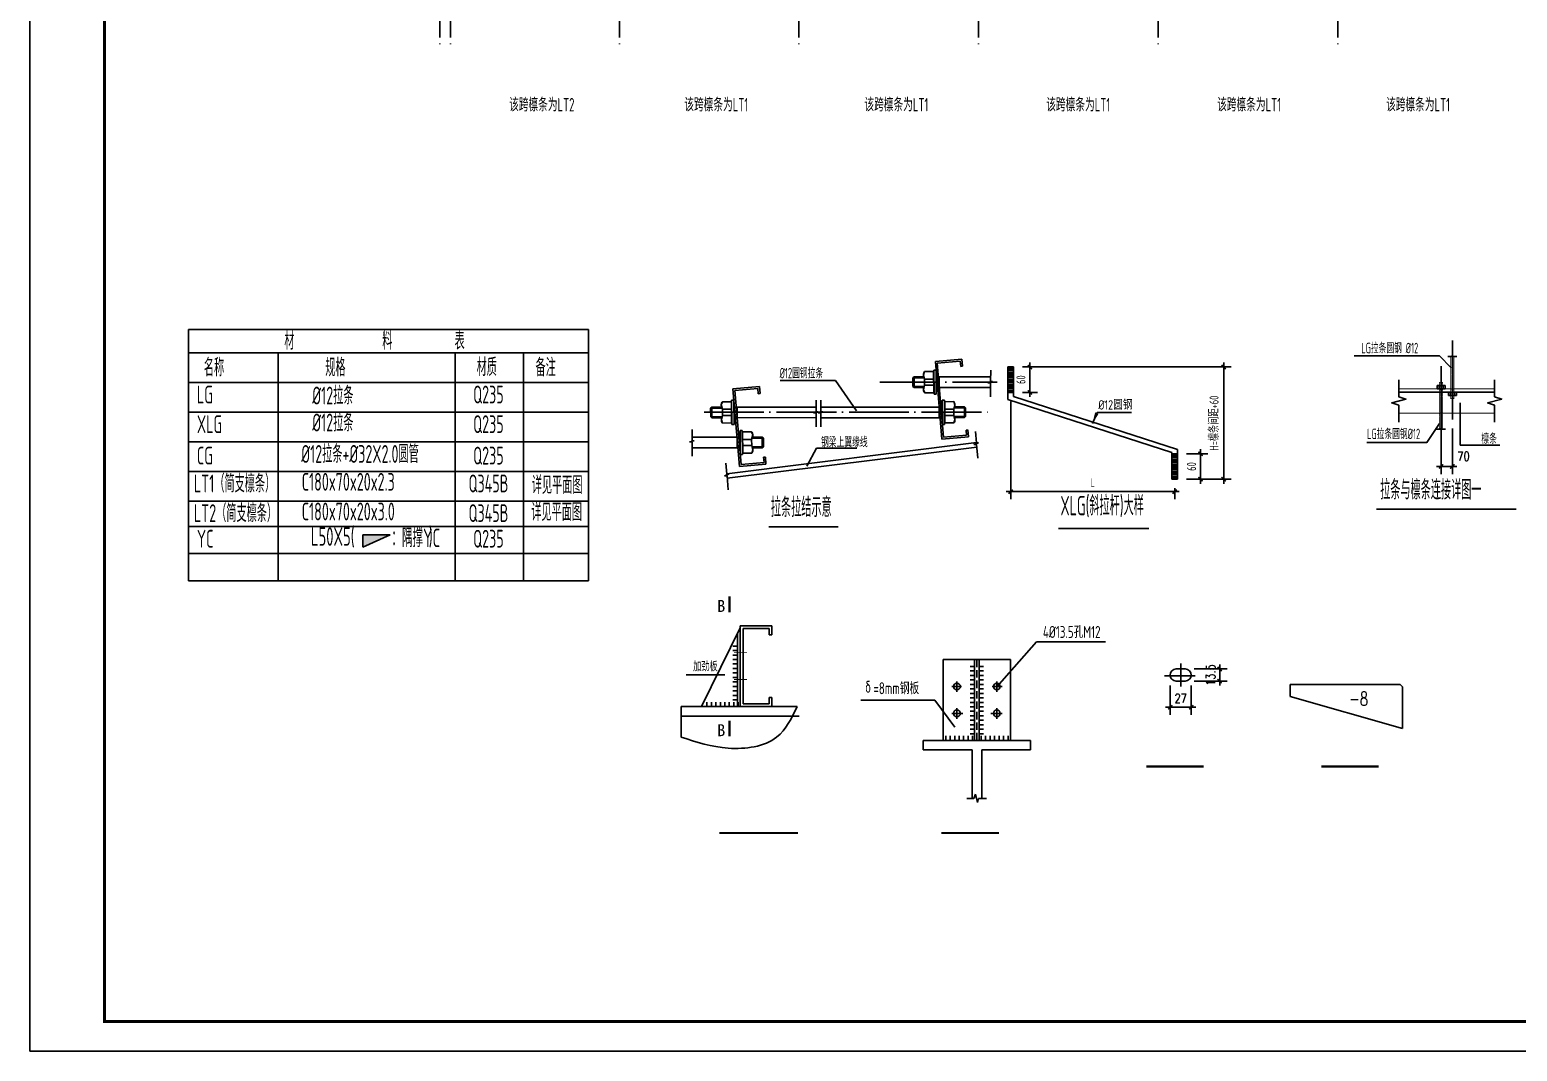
# Model space of a CAD drawing. Extents: x -138012 to 2129925, y -311560 to 0.
# Drawn here: x 1405838 to 1455526, y -218761 to -184617 of the extents above; entities that cross this region are included whole.
import ezdxf
from ezdxf.enums import TextEntityAlignment as Align

# ---------------------------------------------------------------- set-up
doc = ezdxf.new("R2010")
doc.units = 0
doc.header["$LTSCALE"] = 1000
doc.header["$MEASUREMENT"] = 0
doc.linetypes.add('DASH', pattern=[0.35, 0.25, -0.1])
doc.linetypes.add('DOTE', pattern=[2.42, 2, -0.2, 0.02, -0.2])
doc.layers.get('0').update_dxf_attribs({"linetype": 'CONTINUOUS'})
doc.layers.get('Defpoints').update_dxf_attribs({"linetype": 'CONTINUOUS'})
for name, color, linetype in [('10', 7, 'CONTINUOUS'), ('1000', 2, 'CONTINUOUS'), ('AXIS', 3, 'CONTINUOUS'), ('BOUT', 7, 'CONTINUOUS'), ('DIM_SYMB', 3, 'CONTINUOUS'), ('DOTE', 253, 'DOTE'), ('GJ', 4, 'CONTINUOUS'), ('PUB_DIM', 3, 'CONTINUOUS'), ('PUB_TEXT', 7, 'CONTINUOUS'), ('PUB_TITLE', 4, 'CONTINUOUS'), ('Q2', 4, 'CONTINUOUS'), ('REIN', 1, 'CONTINUOUS'), ('TEXT', 7, 'CONTINUOUS'), ('THICK', 6, 'CONTINUOUS'), ('THIN', 7, 'CONTINUOUS'), ('WALL', 6, 'CONTINUOUS'), ('标注', 3, 'CONTINUOUS')]:
    doc.layers.add(name, color=color, linetype=linetype)
doc.styles.add('C', font='tssdeng.shx', dxfattribs={"width": 0.85, "bigfont": 'tssdchn.shx'})
doc.styles.add('DIM_FONT', font='SIMPLEX.shx', dxfattribs={"width": 0.8})
doc.styles.add('H1', font='')
doc.styles.add('TSSD-REIN', font='tssdeng.shx', dxfattribs={"width": 0.7, "bigfont": 'tssdchn.shx'})
doc.styles.add('TSSD_REIN', font='tssdeng.shx', dxfattribs={"width": 0.7, "bigfont": 'tssdchn.shx'})
doc.styles.add('正文', font='romans.shx', dxfattribs={"width": 0.71, "bigfont": 'hztxt.shx'})
doc.styles.add('细仿宋', font='simplex.shx', dxfattribs={"width": 0.7, "oblique": 8, "bigfont": 'hztxt.shx'})
doc.styles.get('H1').set_extended_font_data('SimSun')
doc.dimstyles.new('150', dxfattribs={"dimscale": 150, "dimtxt": 3, "dimasz": 1.4, "dimexe": 2, "dimexo": 2, "dimtad": 1, "dimdec": 0, "dimdsep": 46, "dimtxsty": '细仿宋', "dimsah": 1, "dimcen": 2.5, "dimclrd": 256, "dimclre": 256, "dimclrt": 256, "dimadec": 0, "dimazin": 0, "dimtfac": 1, "dimtdec": 4, "dimtmove": 2, "dimatfit": 3, "dimfxl": 0, "dimtolj": 1, "dimtzin": 0, "dimarcsym": 0})
doc.dimstyles.new('AXIS', dxfattribs={"dimtxt": 300, "dimasz": 1, "dimexe": 250, "dimexo": 300, "dimgap": 150, "dimtad": 1, "dimdec": 0, "dimlfac": 0.1, "dimzin": 0, "dimdsep": 46, "dimtxsty": 'TSSD-REIN', "dimblk": '_DIMX', "dimcen": 0.09, "dimse1": 1, "dimse2": 1, "dimclrt": 7, "dimadec": 0, "dimazin": 0, "dimtfac": 1, "dimtdec": 0, "dimtix": 1, "dimtmove": 2, "dimatfit": 3, "dimldrblk": '_DIMX', "dimfxl": 0, "dimtolj": 1, "dimtzin": 0, "dimarcsym": 0})
doc.dimstyles.new('DIMN', dxfattribs={"dimtxt": 300, "dimasz": 1, "dimexe": 250, "dimexo": 300, "dimgap": 150, "dimtad": 1, "dimdec": 0, "dimzin": 0, "dimdsep": 46, "dimtxsty": 'DIM_FONT', "dimblk": '_DIMX', "dimcen": 0.09, "dimclrt": 7, "dimadec": 0, "dimazin": 0, "dimtfac": 1, "dimtdec": 0, "dimtix": 1, "dimtmove": 2, "dimatfit": 3, "dimldrblk": '_DIMX', "dimfxl": 0, "dimtolj": 1, "dimtzin": 0, "dimarcsym": 0})
pattern_1 = [(0, (1178372.599, 61859.358), (8.5725, 17.145), [0, -17.145])]
pattern_2 = [(0, (1178750.599, 63263.358), (8.5725, 17.145), [0, -17.145])]

# ---------------------------------------------------------------- blocks, each defined once
blk = doc.blocks.new('yc1')
blk.add_hatch(color=256).paths.add_polyline_path([(37532, -426197), (37811, -426197), (37811, -426323)])
at = {"ltscale": 0.05}
for p, q in [((37811, -426323), (37532, -426197)), ((37532, -426197), (37811, -426197)), ((37811, -426197), (37811, -426323))]:
    blk.add_line(p, q, dxfattribs=at)
blk = doc.blocks.new('_DIMX')
blk.add_line((-150, 0), (150, 0))
at = {"const_width": 50}
blk.add_lwpolyline([(-70, -70), (70, 70)], dxfattribs=at)
blk = doc.blocks.new('*D67')
at = {"layer": 'AXIS', "color": 0, "lineweight": -2}
for p, q in [((1796562, -494183), (1797282, -494183)), ((1797032, -495031), (1797032, -494184)), ((1796562, -495032), (1797282, -495032))]:
    blk.add_line(p, q, dxfattribs=at)
at = {"layer": 'Defpoints', "color": 0}
for p in [(1796262, -494183), (1797032, -494183), (1796262, -495032)]:
    blk.add_point(p, dxfattribs=at)
at = {"layer": 'AXIS', "color": 0, "lineweight": -2}
for p, rotation in [((1797032, -494183), 90), ((1797032, -495032), 270)]:
    blk.add_blockref('_DIMX', p, dxfattribs=dict(at, rotation=rotation))
at = {"layer": 'AXIS', "color": 7, "insert": (1796732, -494608), "char_height": 300, "attachment_point": 5, "rotation": 90, "style": 'TSSD-REIN'}
blk.add_mtext('\\A1;60', dxfattribs=at)
blk = doc.blocks.new('*D69')
at = {"layer": 'AXIS', "color": 0, "lineweight": -2}
for p, q in [((1791086, -491282), (1798056, -491282)), ((1797806, -491283), (1797806, -495031)), ((1796562, -495032), (1798056, -495032))]:
    blk.add_line(p, q, dxfattribs=at)
at = {"layer": 'Defpoints', "color": 0}
for p in [(1790786, -491282), (1796262, -495032), (1797806, -495032)]:
    blk.add_point(p, dxfattribs=at)
at = {"layer": 'AXIS', "color": 0, "lineweight": -2}
for p, rotation in [((1797806, -491282), 90), ((1797806, -495032), 270)]:
    blk.add_blockref('_DIMX', p, dxfattribs=dict(at, rotation=rotation))
at = {"layer": 'AXIS', "color": 7, "insert": (1797487, -493157), "char_height": 300, "attachment_point": 5, "rotation": 90, "style": 'TSSD-REIN'}
blk.add_mtext('\\A1;H=檩条间距+60', dxfattribs=at)
blk = doc.blocks.new('*D70')
at = {"layer": 'AXIS', "color": 0, "lineweight": -2}
for p, q in [((1791275, -491282), (1791584, -491282)), ((1791334, -491283), (1791334, -492130)), ((1791086, -492131), (1791584, -492131))]:
    blk.add_line(p, q, dxfattribs=at)
at = {"layer": 'Defpoints', "color": 0}
for p in [(1790975, -491282), (1790786, -492131), (1791334, -492131)]:
    blk.add_point(p, dxfattribs=at)
at = {"layer": 'AXIS', "color": 0, "lineweight": -2}
for p, rotation in [((1791334, -491282), 90), ((1791334, -492131), 270)]:
    blk.add_blockref('_DIMX', p, dxfattribs=dict(at, rotation=rotation))
at = {"layer": 'AXIS', "color": 7, "insert": (1791034, -491706), "char_height": 300, "attachment_point": 5, "rotation": 90, "style": 'TSSD-REIN'}
blk.add_mtext('\\A1;60', dxfattribs=at)
blk = doc.blocks.new('*D201')
at = {"layer": 'Defpoints', "color": 0}
for p in [(1452981, -197647), (1453359, -197647), (1453359, -199217)]:
    blk.add_point(p, dxfattribs=at)
at = {"layer": 'PUB_DIM', "color": 0, "lineweight": -2}
for p, q in [((1452981, -197947), (1452981, -199467)), ((1453359, -197947), (1453359, -199467)), ((1452982, -199217), (1453358, -199217))]:
    blk.add_line(p, q, dxfattribs=at)
at = {"layer": 'PUB_DIM', "color": 0, "lineweight": -2, "rotation": 180}
blk.add_blockref('_DIMX', (1452981, -199217), dxfattribs=at)
at = {"layer": 'PUB_DIM', "color": 0, "lineweight": -2}
blk.add_blockref('_DIMX', (1453359, -199217), dxfattribs=at)
at = {"layer": 'PUB_DIM', "color": 7, "insert": (1453729, -198872), "char_height": 300, "attachment_point": 5, "style": 'DIM_FONT'}
blk.add_mtext('\\A1;70', dxfattribs=at)
blk = doc.blocks.new('*D195')
at = {"layer": 'Defpoints', "color": 0}
for p in [(1452981, -197647), (1453359, -197647), (1453359, -199217)]:
    blk.add_point(p, dxfattribs=at)
at = {"layer": 'PUB_DIM', "color": 0, "lineweight": -2}
for p, q in [((1452981, -197947), (1452981, -199467)), ((1453359, -197947), (1453359, -199467)), ((1452982, -199217), (1453358, -199217))]:
    blk.add_line(p, q, dxfattribs=at)
at = {"layer": 'PUB_DIM', "color": 0, "lineweight": -2, "rotation": 180}
blk.add_blockref('_DIMX', (1452981, -199217), dxfattribs=at)
at = {"layer": 'PUB_DIM', "color": 0, "lineweight": -2}
blk.add_blockref('_DIMX', (1453359, -199217), dxfattribs=at)
at = {"layer": 'PUB_DIM', "color": 7, "insert": (1453729, -198872), "char_height": 300, "attachment_point": 5, "style": 'DIM_FONT'}
blk.add_mtext('\\A1;70', dxfattribs=at)
blk = doc.blocks.new('*D210')
at = {"layer": 'Defpoints', "color": 0}
for p in [(1443931, -206238), (1444636, -206238), (1444636, -207263)]:
    blk.add_point(p, dxfattribs=at)
at = {"layer": 'WALL', "color": 0, "lineweight": -2}
for p, q in [((1443931, -206538), (1443931, -207513)), ((1444636, -206538), (1444636, -207513)), ((1443932, -207263), (1444635, -207263))]:
    blk.add_line(p, q, dxfattribs=at)
at = {"layer": 'WALL', "color": 0, "lineweight": -2, "rotation": 180}
blk.add_blockref('_DIMX', (1443931, -207263), dxfattribs=at)
at = {"layer": 'WALL', "color": 0, "lineweight": -2}
blk.add_blockref('_DIMX', (1444636, -207263), dxfattribs=at)
at = {"layer": 'WALL', "color": 7, "insert": (1444283, -206963), "char_height": 300, "attachment_point": 5, "style": 'DIM_FONT'}
blk.add_mtext('\\A1;27', dxfattribs=at)
blk = doc.blocks.new('*D211')
at = {"layer": 'Defpoints', "color": 0}
for p in [(1444433, -205983), (1445586, -205983), (1444433, -206388)]:
    blk.add_point(p, dxfattribs=at)
at = {"layer": 'WALL', "color": 0, "lineweight": -2}
for p, q in [((1444733, -205983), (1445836, -205983)), ((1445586, -205982), (1445586, -205981)), ((1445586, -206388), (1445586, -205983)), ((1444733, -206388), (1445836, -206388)), ((1445586, -206389), (1445586, -206390))]:
    blk.add_line(p, q, dxfattribs=at)
for p, rotation in [((1445586, -205983), 270), ((1445586, -206388), 90)]:
    blk.add_blockref('_DIMX', p, dxfattribs=dict(at, rotation=rotation))
at = {"layer": 'WALL', "color": 7, "insert": (1445286, -206186), "char_height": 300, "attachment_point": 5, "rotation": 90, "style": 'DIM_FONT'}
blk.add_mtext('\\A1;13.5', dxfattribs=at)
blk = doc.blocks.new('6456456456')
for p, q in [((1788200.2, -491385.4), (1788125.1, -491385.9)), ((1788125.1, -491385.9), (1788130.4, -492191.4)), ((1788205.4, -492190.9), (1788200.2, -491385.4)), ((1787463.5, -491615.4), (1787423.7, -491647.8)), ((1787423.7, -491647.8), (1787425.6, -491938.8)), ((1787798.2, -491613.2), (1787463.5, -491615.4)), ((1787463.5, -491615.4), (1787465.8, -491970.6)), ((1787463.7, -491647.5), (1787806, -491645.3)), ((1787780.3, -491539.3), (1787814.5, -491435.4)), ((1787780.3, -491539.3), (1787816.1, -491687.1)), ((1787780.3, -491539.3), (1787780.8, -491613.3)), ((1787783.6, -492042.6), (1787817.5, -491894.3)), ((1788112.8, -491433.5), (1787814.5, -491435.4)), ((1788118.2, -491685.1), (1787816.1, -491687.1)), ((1787816.1, -491687.1), (1787817.5, -491894.3)), ((1788119.5, -491892.3), (1787817.5, -491894.3)), ((1788112.8, -491433.5), (1788116.5, -491437.1)), ((1788116.5, -491437.1), (1788121.1, -492140.3)), ((1788126.6, -491611), (1788117.7, -491611.1)), ((1788117.9, -491643.2), (1788126.8, -491643.2)), ((1788201.7, -491610.5), (1788305, -491609.9)), ((1788201.9, -491642.7), (1788305.2, -491642)), ((1788219.5, -491609.8), (1790022.9, -491610.8)), ((1788307.3, -491965.1), (1788305, -491609.9)), ((1781445.9, -492395.5), (1781370.8, -492396)), ((1781370.8, -492396), (1781376.1, -493201.4)), ((1781451.1, -493200.9), (1781445.9, -492395.5)), ((1787465.8, -491970.6), (1787425.6, -491938.8)), ((1787465.6, -491938.5), (1787807.9, -491936.3)), ((1787800.6, -491968.4), (1787465.8, -491970.6)), ((1787783.1, -491968.6), (1787783.6, -492042.6)), ((1787783.6, -492042.6), (1787819.1, -492146)), ((1788117.5, -492144), (1787819.1, -492146)), ((1788117.5, -492144), (1788121.1, -492140.3)), ((1788119.8, -491934.2), (1788128.7, -491934.2)), ((1788128.9, -491966.3), (1788120, -491966.4)), ((1788205.4, -492190.9), (1788130.4, -492191.4)), ((1788203.8, -491933.7), (1788307.1, -491933)), ((1788204, -491965.1), (1790022.5, -491966.1)), ((1788405.8, -492396.3), (1788480.8, -492395.8)), ((1788411, -493201.7), (1788405.8, -492396.3)), ((1788480.8, -492395.8), (1788486, -493201.2)), ((1780709.2, -492625.4), (1780669.4, -492657.8)), ((1780669.4, -492657.8), (1780671.3, -492948.8)), ((1781043.9, -492623.2), (1780709.2, -492625.4)), ((1780709.2, -492625.4), (1780711.5, -492980.7)), ((1780709.4, -492657.5), (1781051.7, -492655.3)), ((1781026, -492549.3), (1781060.2, -492445.4)), ((1781026, -492549.3), (1781061.8, -492697.1)), ((1781026, -492549.3), (1781026.5, -492623.3)), ((1781358.5, -492443.5), (1781060.2, -492445.4)), ((1781363.9, -492695.1), (1781061.8, -492697.1)), ((1781061.8, -492697.1), (1781063.2, -492904.3)), ((1781358.5, -492443.5), (1781362.2, -492447.1)), ((1781362.2, -492447.1), (1781366.8, -493150.3)), ((1781372.3, -492621), (1781363.4, -492621.1)), ((1781363.6, -492653.2), (1781372.5, -492653.2)), ((1781447.4, -492620.5), (1781550.7, -492619.9)), ((1781447.6, -492652.7), (1781550.9, -492652)), ((1781465.2, -492619.8), (1784189.2, -492620.7)), ((1781553, -492975.1), (1781550.7, -492619.9)), ((1784347.6, -492620.8), (1788407.2, -492622.1)), ((1788306.2, -492977.3), (1788303.9, -492622)), ((1788407.4, -492653.5), (1788304.1, -492654.2)), ((1788482.3, -492620.9), (1788491.2, -492620.8)), ((1788491.4, -492653), (1788482.5, -492653)), ((1788493.8, -492443.2), (1788490.1, -492446.9)), ((1788490.1, -492446.9), (1788494.6, -493150)), ((1788491.7, -492694.8), (1788793.7, -492692.9)), ((1788493, -492902.1), (1788795, -492900.1)), ((1788493.8, -492443.2), (1788792.1, -492441.2)), ((1788827.6, -492544.6), (1788792.1, -492441.2)), ((1788827.6, -492544.6), (1788793.7, -492692.9)), ((1788793.7, -492692.9), (1788795, -492900.1)), ((1788830.8, -493048), (1788795, -492900.1)), ((1789145.6, -492648.7), (1788803.3, -492651)), ((1788810.6, -492618.8), (1789145.4, -492616.6)), ((1788827.6, -492544.6), (1788828.1, -492618.7)), ((1789145.4, -492616.6), (1789147.7, -492971.9)), ((1789145.4, -492616.6), (1789185.6, -492648.5)), ((1789185.6, -492648.5), (1789187.5, -492939.5)), ((1780711.5, -492980.7), (1780671.3, -492948.8)), ((1780711.3, -492948.5), (1781053.6, -492946.3)), ((1781046.3, -492978.5), (1780711.5, -492980.7)), ((1781028.8, -492978.6), (1781029.3, -493052.6)), ((1781029.3, -493052.6), (1781063.2, -492904.3)), ((1781029.3, -493052.6), (1781064.8, -493156)), ((1781365.2, -492902.4), (1781063.2, -492904.3)), ((1781363.2, -493154), (1781064.8, -493156)), ((1781363.2, -493154), (1781366.8, -493150.3)), ((1781365.5, -492944.2), (1781374.4, -492944.2)), ((1781374.6, -492976.3), (1781365.7, -492976.4)), ((1781451.1, -493200.9), (1781376.1, -493201.4)), ((1781449.5, -492943.7), (1781552.8, -492943)), ((1781449.7, -492975.1), (1784188.8, -492976)), ((1784347.2, -492976), (1788409.5, -492977.3)), ((1788409.3, -492944.5), (1788306, -492945.2)), ((1788411, -493201.7), (1788486, -493201.2)), ((1788493.3, -492944), (1788484.4, -492944)), ((1788484.6, -492976.2), (1788493.5, -492976.1)), ((1788498.3, -493153.7), (1788494.6, -493150)), ((1788498.3, -493153.7), (1788796.7, -493151.8)), ((1788830.8, -493048), (1788796.7, -493151.8)), ((1789147.5, -492939.7), (1788805.2, -492942)), ((1788812.9, -492974), (1789147.7, -492971.9)), ((1788830.4, -492973.9), (1788830.8, -493048)), ((1789147.7, -492971.9), (1789187.5, -492939.5)), ((1780053.6, -493630), (1781652.9, -493631.1)), ((1781551.8, -493986.4), (1781549.5, -493631.1)), ((1781653.1, -493662.6), (1781549.7, -493663.2)), ((1781651.4, -493405.3), (1781726.5, -493404.9)), ((1781656.6, -494210.8), (1781651.4, -493405.3)), ((1781726.5, -493404.9), (1781731.7, -494210.3)), ((1781727.9, -493629.9), (1781736.8, -493629.9)), ((1781737, -493662), (1781728.1, -493662.1)), ((1781739.4, -493452.2), (1781735.7, -493455.9)), ((1781735.7, -493455.9), (1781740.2, -494159.1)), ((1781737.3, -493703.9), (1782039.3, -493702)), ((1781739.4, -493452.2), (1782037.7, -493450.3)), ((1782073.2, -493553.7), (1782037.7, -493450.3)), ((1782073.2, -493553.7), (1782039.3, -493702)), ((1782039.3, -493702), (1782040.7, -493909.2)), ((1782391.3, -493657.8), (1782048.9, -493660)), ((1782056.3, -493627.8), (1782391, -493625.7)), ((1782073.2, -493553.7), (1782073.7, -493627.7)), ((1782391, -493625.7), (1782393.3, -493980.9)), ((1782391, -493625.7), (1782431.2, -493657.5)), ((1782431.2, -493657.5), (1782433.1, -493948.5)), ((1780053.2, -493985.3), (1781655.1, -493986.4)), ((1781654.9, -493953.6), (1781551.6, -493954.2)), ((1781656.6, -494210.8), (1781731.7, -494210.3)), ((1781738.9, -493953), (1781730, -493953.1)), ((1781730.2, -493985.2), (1781739.1, -493985.2)), ((1781738.6, -493911.1), (1782040.7, -493909.2)), ((1781744, -494162.8), (1781740.2, -494159.1)), ((1781744, -494162.8), (1782042.3, -494160.9)), ((1782076.5, -494057), (1782040.7, -493909.2)), ((1782076.5, -494057), (1782042.3, -494160.9)), ((1782393.1, -493948.8), (1782050.8, -493951)), ((1782058.6, -493983.1), (1782393.3, -493980.9)), ((1782076, -493983), (1782076.5, -494057)), ((1782393.3, -493980.9), (1782433.1, -493948.5)), ((1782496.2, -494295.9), (1782437.2, -494300.8))]:
    blk.add_line(p, q)
at = {"color": 2}
for p, q in [((1789062, -491024), (1788176.9, -491097.8)), ((1788176.9, -491097.8), (1788393.2, -493694.3)), ((1789007.9, -491087.9), (1788240.8, -491151.9)), ((1788240.8, -491151.9), (1788447.3, -493630.3)), ((1789007.9, -491087.9), (1789022.7, -491265)), ((1789081.7, -491260.1), (1789022.7, -491265)), ((1789062, -491024), (1789081.7, -491260.1)), ((1782299.5, -491935.4), (1781414.3, -492009.2)), ((1781414.3, -492009.2), (1781630.7, -494605.7)), ((1782245.4, -491999.4), (1781478.3, -492063.3)), ((1781478.3, -492063.3), (1781684.8, -494541.7)), ((1782245.4, -491999.4), (1782260.2, -492176.4)), ((1782319.2, -492171.5), (1782260.2, -492176.4)), ((1782299.5, -491935.4), (1782319.2, -492171.5)), ((1789258.9, -493389), (1789199.7, -493389.4)), ((1789199.7, -493389.4), (1789214.5, -493566.4)), ((1789258.7, -493384.4), (1789278.4, -493620.5)), ((1789547, -493811.2), (1781211.3, -494853.7)), ((1789278.4, -493620.5), (1788393.2, -493694.3)), ((1789214.5, -493566.4), (1788447.3, -493630.3)), ((1789559.2, -493957.7), (1781223.5, -495000.2)), ((1782437.2, -494300.8), (1782451.9, -494477.8)), ((1782496.2, -494295.9), (1782515.9, -494531.9)), ((1782515.9, -494531.9), (1781630.7, -494605.7)), ((1782451.9, -494477.8), (1781684.8, -494541.7))]:
    blk.add_line(p, q, dxfattribs=at)
for centre, start, end in [((1787918.2, -491527.8), 138.11411, 184.75086), ((1787921.7, -492052.2), 175.99824, 222.63499), ((1781163.9, -492537.8), 138.11411, 184.75086), ((1788689.5, -492535), 355.99302, 42.62978), ((1781167.4, -493062.3), 175.99824, 222.63499), ((1788692.9, -493059.4), 318.10889, 4.74565), ((1781935.2, -493544), 355.99302, 42.62978), ((1781938.5, -494068.5), 318.10889, 4.74565)]:
    blk.add_arc(centre, 138.4, start, end)
at = {"layer": 'AXIS'}
for p, q in [((1790023.1, -491384), (1790022.7, -491756.2)), ((1784844.5, -491728.4), (1782991.9, -491728.4)), ((1784844.5, -491728.4), (1785541.9, -492752.5)), ((1790088.5, -491765.6), (1789933.3, -491806.2)), ((1789933.3, -491806.2), (1790022.6, -491817.2)), ((1790022.6, -491817.2), (1790022.1, -492277)), ((1790022.7, -491756.2), (1790088.5, -491765.6)), ((1784189.4, -492394.5), (1784189, -492766.7)), ((1784347.9, -492394.5), (1784347.5, -492766.7)), ((1784254.8, -492776.1), (1784099.6, -492816.7)), ((1784099.6, -492816.7), (1784189, -492827.7)), ((1784189, -492827.7), (1784188.5, -493287.5)), ((1784189, -492766.7), (1784254.8, -492776.1)), ((1784413.3, -492776.1), (1784258, -492816.7)), ((1784258, -492816.7), (1784347.4, -492827.7)), ((1784347.4, -492827.7), (1784346.9, -493287.5)), ((1784347.5, -492766.7), (1784413.3, -492776.1)), ((1780053.8, -493366), (1780053.4, -493738.2)), ((1780119.3, -493747.6), (1779964, -493788.2)), ((1779964, -493788.2), (1780053.4, -493799.2)), ((1780053.4, -493799.2), (1780052.9, -494259)), ((1780053.4, -493738.2), (1780119.3, -493747.6)), ((1789613.4, -493815.7), (1789462.1, -493869.3)), ((1789462.1, -493869.3), (1789552.1, -493872.7)), ((1789516.1, -493441), (1789547, -493811.9)), ((1789547, -493811.9), (1789613.4, -493815.7)), ((1789552.1, -493872.7), (1789590.3, -494330.9)), ((1783878.9, -494600.9), (1784204.3, -494000.7)), ((1785548, -494000.7), (1784204.3, -494000.7)), ((1781278.6, -494868.5), (1781127.3, -494922)), ((1781181.3, -494493.7), (1781212.2, -494864.7)), ((1781212.2, -494864.7), (1781278.6, -494868.5)), ((1781127.3, -494922), (1781217.3, -494925.4)), ((1781217.3, -494925.4), (1781255.5, -495383.7))]:
    blk.add_line(p, q, dxfattribs=at)
at = {"layer": 'DOTE', "color": 8}
for p, q in [((1786324.3, -491793.3), (1790244.8, -491793.3)), ((1780451.1, -492797.5), (1789918.4, -492797.5))]:
    blk.add_line(p, q, dxfattribs=at)
at = {"layer": 'TEXT', "color": 2}
for p, q in [((1790601, -491281.9), (1790785.9, -491281.9)), ((1790601, -492363.5), (1790601, -491281.9)), ((1790785.9, -492264.8), (1790785.9, -491281.9)), ((1790601, -492363.5), (1796077.4, -494143.9)), ((1790785.9, -492264.8), (1796262.4, -494045.2)), ((1796077.4, -495032.2), (1796077.4, -494143.9)), ((1796262.4, -495032.2), (1796262.4, -494045.2)), ((1796077.4, -495032.2), (1796262.4, -495032.2))]:
    blk.add_line(p, q, dxfattribs=at)
at = {"layer": 'THICK', "color": 7, "const_width": 54, "elevation": 65}
blk.add_lwpolyline([(1782607.2, -496624.7), (1784929.2, -496624.7)], dxfattribs=at)
at = {"layer": 'THICK', "color": 7, "const_width": 54}
blk.add_lwpolyline([(1792280, -496685.1), (1795314.5, -496685.1)], dxfattribs=at)
at = {"layer": 'WALL'}
blk.add_line((1790785.9, -491284.8), (1790601, -491284.8), dxfattribs=at)
at = {"layer": 'WALL', "color": 9}
for p, q in [((1790785.9, -491343.8), (1790601, -491343.8)), ((1790785.9, -491402.8), (1790601, -491402.8)), ((1790785.9, -491461.8), (1790601, -491461.8)), ((1790785.9, -491520.8), (1790601, -491520.8)), ((1790785.9, -491579.8), (1790601, -491579.8)), ((1790785.9, -491638.8), (1790601, -491638.8)), ((1790785.9, -491697.8), (1790601, -491697.8)), ((1790785.9, -491756.8), (1790601, -491756.8)), ((1790785.9, -491815.9), (1790601, -491815.9)), ((1790785.9, -491874.9), (1790601, -491874.9)), ((1790785.9, -491933.9), (1790601, -491933.9)), ((1790785.9, -491992.9), (1790601, -491992.9)), ((1790785.9, -492051.9), (1790601, -492051.9)), ((1790785.9, -492110.9), (1790601, -492110.9)), ((1790601, -492131), (1790785.9, -492131)), ((1796077.4, -494183.2), (1796262.4, -494183.2)), ((1796262.4, -494241.6), (1796077.4, -494241.6)), ((1796262.4, -494300.6), (1796077.4, -494300.6)), ((1796262.4, -494359.6), (1796077.4, -494359.6)), ((1796262.4, -494418.6), (1796077.4, -494418.6)), ((1796262.4, -494477.6), (1796077.4, -494477.6)), ((1796262.4, -494536.6), (1796077.4, -494536.6)), ((1796262.4, -494595.6), (1796077.4, -494595.6)), ((1796262.4, -494654.6), (1796077.4, -494654.6)), ((1796262.4, -494713.6), (1796077.4, -494713.6)), ((1796262.4, -494772.6), (1796077.4, -494772.6)), ((1796262.4, -494831.6), (1796077.4, -494831.6)), ((1796262.4, -494890.6), (1796077.4, -494890.6)), ((1796262.4, -494949.7), (1796077.4, -494949.7)), ((1796262.4, -495008.7), (1796077.4, -495008.7))]:
    blk.add_line(p, q, dxfattribs=at)
at = {"layer": 'PUB_TEXT', "style": 'TSSD_REIN', "width": 0.57}
for s, p in [('%%c12圆钢拉条', (1782973.6, -491662.7)), ('钢梁上翼缘线', (1784357.2, -493967.1))]:
    blk.add_text(s, height=350, dxfattribs=at).set_placement(p)
at = {"layer": 'Q2', "style": 'C', "width": 0.8}
blk.add_text('%%C12圆钢', height=314.86, dxfattribs=at).set_placement((1793619.4, -492706.5))
at = {"layer": 'TEXT', "color": 7, "style": 'TSSD_REIN', "width": 0.55}
for s, p in [('拉条拉结示意', (1782680.1, -496491.8, 65)), ('XLG(斜拉杆)大样', (1792352.9, -496434.1))]:
    blk.add_text(s, height=648, dxfattribs=at).set_placement(p, align=Align.BOTTOM_LEFT)
at = {"layer": 'AXIS'}
for base, p1, p2, angle, text, picture, middle in [((1797805.6, -495032.2), (1790785.9, -491281.9), (1796262.4, -495032.2), 90, 'H=檩条间距+60', '*D69', (1797486.7, -493157.1)), ((1791333.7, -492131), (1790974.7, -491281.9), (1790785.9, -492131), 270, '60', '*D70', (1791033.7, -491706.4)), ((1797032.1, -494183.2), (1796262.4, -495032.2), (1796262.4, -494183.2), 270, '60', '*D67', (1796732.1, -494607.7))]:
    dim = blk.add_linear_dim(base=base, p1=p1, p2=p2, angle=angle, text=text, dimstyle='AXIS', override={"dimblk1": '_DIMX', "dimblk2": '_DIMX', "dimsah": 1, "dimse1": 0, "dimse2": 0}, dxfattribs=at)
    dim.commit()
    dim.dimension.update_dxf_attribs({"geometry": picture, "text_midpoint": middle})
blk.add_linear_dim(base=(1796169.9, -495448.7), p1=(1790693.4, -492131), p2=(1796169.9, -495032.2), text='L', dimstyle='AXIS', override={"dimblk1": '_DIMX', "dimblk2": '_DIMX', "dimsah": 1, "dimse1": 0, "dimse2": 0}, dxfattribs=at).render()
at = {"layer": '标注'}
blk.add_leader([(1793422.8, -493172), (1793579, -492801.8), (1794729.9, -492801.8)], dimstyle='150', override={"dimasz": 2.5}, dxfattribs=at)

msp = doc.modelspace()

# ---------------------------------------------------------------- hatches: boundary and pattern name
at = {"layer": 'REIN'}
h = msp.add_hatch(dxfattribs=at)
h.set_pattern_fill('DOTS', scale=10.8, style=0)
h.set_pattern_definition(pattern_2)
edge = h.paths.add_edge_path()
edge.add_line((1453413.039, -195541.183), (1453413.039, -196945.183))
edge.add_line((1453413.039, -196945.183), (1453305.039, -196945.183))
edge.add_line((1453305.039, -196945.183), (1453305.039, -195541.183))
h = msp.add_hatch(dxfattribs=at)
h.set_pattern_fill('DOTS', scale=10.8, style=0)
h.set_pattern_definition(pattern_2)
edge = h.paths.add_edge_path()
edge.add_line((1453413.039, -195541.183), (1453413.039, -196945.183))
edge.add_line((1453413.039, -196945.183), (1453305.039, -196945.183))
edge.add_line((1453305.039, -196945.183), (1453305.039, -195541.183))
h = msp.add_hatch(dxfattribs=at)
h.set_pattern_fill('DOTS', scale=10.8, style=0)
h.set_pattern_definition(pattern_1)
edge = h.paths.add_edge_path()
edge.add_line((1452927.039, -197971.183), (1452927.039, -196405.183))
edge.add_line((1452927.039, -196405.183), (1453035.039, -196405.183))
edge.add_line((1453035.039, -196405.183), (1453035.039, -197971.183))
h = msp.add_hatch(dxfattribs=at)
h.set_pattern_fill('DOTS', scale=10.8, style=0)
h.set_pattern_definition(pattern_1)
edge = h.paths.add_edge_path()
edge.add_line((1452927.039, -197971.183), (1452927.039, -196405.183))
edge.add_line((1452927.039, -196405.183), (1453035.039, -196405.183))
edge.add_line((1453035.039, -196405.183), (1453035.039, -197971.183))

# ---------------------------------------------------------------- linework, layer by layer
for p, q in [((1411141.779, -194632.305), (1424500.253, -194632.305)), ((1411141.779, -194632.305), (1411141.779, -203032.551)), ((1424500.253, -194632.305), (1424500.253, -203032.551)), ((1411141.779, -195417.591), (1424500.253, -195417.591)), ((1414141.229, -195417.591), (1414141.229, -203032.551)), ((1420045.179, -195417.591), (1420045.179, -203032.551)), ((1422334.999, -195417.591), (1422334.999, -203032.551)), ((1411141.779, -196408.513), (1424500.253, -196408.513)), ((1411141.779, -197399.435), (1424500.253, -197399.435)), ((1411141.779, -198390.357), (1424500.253, -198390.357)), ((1411141.779, -199381.278), (1424500.253, -199381.278)), ((1411141.779, -200372.2), (1424500.253, -200372.2)), ((1411141.779, -201221.115), (1424500.253, -201221.115)), ((1411141.779, -202126.833), (1424500.253, -202126.833)), ((1411141.779, -203032.551), (1424500.253, -203032.551)), ((1436633.846, -206570.741, 300), (1436966.046, -206570.741, 300)), ((1436808.526, -206752.435, 300), (1436808.526, -206403.073, 300)), ((1438318.422, -206570.741, 300), (1437986.221, -206570.741, 300)), ((1438143.741, -206752.435, 300), (1438143.741, -206403.073, 300)), ((1451611.855, -206498.221, 300), (1447937.451, -206498.221, 300)), ((1447937.451, -206903.221, 300), (1447937.451, -206498.221, 300)), ((1451611.855, -206498.221, 300), (1451692.829, -206579.17, 300)), ((1451693.25, -207974.593, 300), (1451692.829, -206579.17, 300)), ((1447937.451, -206903.221, 300), (1451693.25, -207974.593, 300)), ((1436634.089, -207467.362, 300), (1437009.123, -207467.362, 300)), ((1436808.526, -207644.18, 300), (1436808.526, -207298.672, 300)), ((1438318.178, -207467.362, 300), (1437943.144, -207467.362, 300)), ((1438143.741, -207644.18, 300), (1438143.741, -207298.672, 300))]:
    msp.add_line(p, q)
for centre in [(1436808.526, -206570.741, 300), (1438143.741, -206570.741, 300), (1436808.526, -207467.362, 300), (1438143.741, -207467.362, 300)]:
    msp.add_circle(centre, 112.5)
at = {"layer": '10', "color": 7}
msp.add_line((1451568.939, -196729.183), (1454771.139, -196729.183), dxfattribs=at)
msp.add_line((1451568.939, -196729.183), (1454771.139, -196729.183), dxfattribs=at)
at = {"layer": '10', "color": 7, "const_width": 32.4}
for points in [[(1451568.939, -196621.183), (1454771.139, -196621.183)], [(1451568.939, -196621.183), (1454771.139, -196621.183)], [(1451568.939, -197431.183), (1454771.139, -197431.183)], [(1451568.939, -197431.183), (1454771.139, -197431.183)]]:
    msp.add_lwpolyline(points, dxfattribs=at)
at = {"layer": '1000', "color": 7}
for p, q in [((1452847.119, -196621.183), (1452847.119, -196511.023)), ((1452847.119, -196511.023), (1453114.959, -196511.023)), ((1453114.959, -196621.183), (1452847.119, -196621.183)), ((1452914.079, -196543.423), (1452914.079, -196588.783)), ((1452914.079, -196572.96), (1452914.079, -196572.96)), ((1453054.479, -196588.783), (1453054.479, -196543.423)), ((1453114.959, -196511.023), (1453114.959, -196621.183)), ((1453225.119, -196839.343), (1453225.119, -196729.183)), ((1453225.119, -196729.183), (1453492.959, -196729.183)), ((1453292.079, -196761.583), (1453292.079, -196806.943)), ((1453432.479, -196806.943), (1453432.479, -196761.583)), ((1453492.959, -196729.183), (1453492.959, -196839.343)), ((1453492.959, -196839.343), (1453225.119, -196839.343)), ((1453292.079, -196791.12), (1453292.079, -196791.12))]:
    msp.add_line(p, q, dxfattribs=at)
for centre, start, end in [((1452881.679, -196543.423), 0, 90), ((1452881.679, -196588.783), 270, 0), ((1452946.479, -196543.423), 90, 180), ((1452946.479, -196588.783), 180, 270), ((1453022.079, -196543.423), 0, 90), ((1453022.079, -196588.783), 270, 0), ((1453086.879, -196543.423), 90, 180), ((1453086.879, -196588.783), 180, 270), ((1453259.679, -196761.583), 0, 90), ((1453324.479, -196761.583), 90, 180), ((1453400.079, -196761.583), 0, 90), ((1453464.879, -196761.583), 90, 180), ((1453259.679, -196806.943), 270, 0), ((1453324.479, -196806.943), 180, 270), ((1453400.079, -196806.943), 270, 0), ((1453464.879, -196806.943), 180, 270)]:
    msp.add_arc(centre, 32.4, start, end, dxfattribs=at)
at = {"layer": 'AXIS', "color": 7}
for p, q in [((1453359.039, -197647.183), (1453359.039, -195001.183)), ((1453359.039, -197647.183), (1453359.039, -195001.183)), ((1452981.039, -195865.183), (1452981.039, -198511.183)), ((1452981.039, -195865.183), (1452981.039, -198511.183))]:
    msp.add_line(p, q, dxfattribs=at)
at = {"layer": 'BOUT'}
for p, q in [((1437378.074, -210312.203, 300), (1437429.327, -210170.887, 300)), ((1437429.327, -210170.887, 300), (1437492.987, -210441.451, 300)), ((1437144.67, -210312.203, 300), (1437378.074, -210312.203, 300)), ((1437492.987, -210441.451, 300), (1437533.653, -210312.203, 300)), ((1437533.653, -210312.203, 300), (1437795.112, -210312.203, 300))]:
    msp.add_line(p, q, dxfattribs=at)
at = {"layer": 'Defpoints', "color": 0, "linetype": 'ByBlock'}
msp.add_point((1440037.148, -205655.814, 600), dxfattribs=at)
at = {"layer": 'DIM_SYMB', "const_width": 70}
for points in [[(1443134.664, -209243.52), (1445055.196, -209243.52)], [(1448981.685, -209243.52), (1450902.217, -209243.52)], [(1428877.666, -211463.086), (1431503.507, -211463.086)], [(1436293.646, -211463.086), (1438214.178, -211463.086)]]:
    msp.add_lwpolyline(points, dxfattribs=at)
at = {"layer": 'DOTE', "color": 8, "linetype": 'DOTE'}
for p, q in [((1419533.079, -144154.625), (1419533.079, -185154.625)), ((1419893.079, -144154.625), (1419893.079, -185154.625)), ((1425533.079, -144154.625), (1425533.079, -185154.625)), ((1431533.079, -144154.625), (1431533.079, -185154.625)), ((1437533.079, -144154.625), (1437533.079, -185154.625)), ((1443533.079, -144154.625), (1443533.079, -185154.625)), ((1449533.079, -144154.625), (1449533.079, -185154.625))]:
    msp.add_line(p, q, dxfattribs=at)
at = {"layer": 'PUB_DIM', "const_width": 75, "elevation": 300}
for points in [[(1429216.231, -203555.215), (1429216.231, -204086.719)], [(1429216.231, -207708.215), (1429216.231, -208239.719)]]:
    msp.add_lwpolyline(points, dxfattribs=at)
at = {"layer": 'PUB_TEXT'}
for p, q in [((1444133.443, -205983.152, 600), (1444433.443, -205983.152, 600)), ((1444133.443, -206388.152, 600), (1444433.443, -206388.152, 600))]:
    msp.add_line(p, q, dxfattribs=at)
for centre, start, end in [((1444133.443, -206185.652, 600), 90, 270), ((1444433.443, -206185.652, 600), 270, 90)]:
    msp.add_arc(centre, 202.5, start, end, dxfattribs=at)
at = {"layer": 'PUB_TITLE'}
msp.add_lwpolyline([(1405838.21, -218761.008), (1554538.21, -218761.008), (1554538.21, -134661.008), (1405838.21, -134661.008)], close=True, dxfattribs=at)
at = {"layer": 'PUB_TITLE', "const_width": 100}
msp.add_lwpolyline([(1408338.21, -217761.008), (1553538.21, -217761.008), (1553538.21, -135661.008), (1408338.21, -135661.008)], close=True, dxfattribs=at)
at = {"layer": 'REIN', "color": 7, "const_width": 21.6}
for points in [[(1453413.039, -195541.183), (1453413.039, -196945.183), (1453305.039, -196945.183), (1453305.039, -195541.183)], [(1453413.039, -195541.183), (1453413.039, -196945.183), (1453305.039, -196945.183), (1453305.039, -195541.183)], [(1452927.039, -197971.183), (1452927.039, -196405.183), (1453035.039, -196405.183), (1453035.039, -197971.183)], [(1452927.039, -197971.183), (1452927.039, -196405.183), (1453035.039, -196405.183), (1453035.039, -197971.183)]]:
    msp.add_lwpolyline(points, dxfattribs=at)
at = {"layer": 'THICK', "color": 7, "const_width": 54}
msp.add_lwpolyline([(1450821.109, -200646.402), (1455491.64, -200646.402)], dxfattribs=at)
msp.add_lwpolyline([(1450821.109, -200646.402), (1455491.64, -200646.402)], dxfattribs=at)
at = {"layer": 'THIN', "color": 7}
for points in [[(1453319.201, -195917.607), (1452924.9, -195520.458), (1450080.266, -195520.458)], [(1453319.201, -195917.607), (1452924.9, -195520.458), (1450080.266, -195520.458)], [(1453206.489, -195541.183), (1453341.489, -195541.183), (1453350.939, -195511.483), (1453367.139, -195570.883), (1453376.589, -195541.183), (1453511.589, -195541.183)], [(1453206.489, -195541.183), (1453341.489, -195541.183), (1453350.939, -195511.483), (1453367.139, -195570.883), (1453376.589, -195541.183), (1453511.589, -195541.183)], [(1451568.939, -196318.783), (1451568.939, -196885.783), (1451806.539, -196961.383), (1451331.339, -197090.983), (1451568.939, -197166.583), (1451568.939, -197733.583)], [(1451568.939, -196318.783), (1451568.939, -196885.783), (1451806.539, -196961.383), (1451331.339, -197090.983), (1451568.939, -197166.583), (1451568.939, -197733.583)], [(1454771.139, -196318.783), (1454771.139, -196885.783), (1455008.739, -196961.383), (1454533.539, -197090.983), (1454771.139, -197166.583), (1454771.139, -197733.583)], [(1454771.139, -196318.783), (1454771.139, -196885.783), (1455008.739, -196961.383), (1454533.539, -197090.983), (1454771.139, -197166.583), (1454771.139, -197733.583)], [(1453621.464, -197086.961), (1453621.464, -198500.366), (1454938.572, -198500.366)], [(1453621.464, -197086.961), (1453621.464, -198500.366), (1454938.572, -198500.366)], [(1452932.629, -197775.072), (1452506.881, -198409.527), (1450502.359, -198409.527)], [(1452932.629, -197775.072), (1452506.881, -198409.527), (1450502.359, -198409.527)], [(1452828.489, -197971.183), (1452963.489, -197971.183), (1452972.939, -197941.483), (1452989.139, -198000.883), (1452998.589, -197971.183), (1453133.589, -197971.183)], [(1452828.489, -197971.183), (1452963.489, -197971.183), (1452972.939, -197941.483), (1452989.139, -198000.883), (1452998.589, -197971.183), (1453133.589, -197971.183)]]:
    msp.add_lwpolyline(points, dxfattribs=at)
at = {"layer": 'WALL'}
for p, q in [((1429574.013, -204607.422, 300), (1428274.975, -207238.755, 300)), ((1429574.013, -204607.422, 300), (1428274.975, -207238.755, 300)), ((1429574.013, -204538.755, 300), (1430624.013, -204538.755, 300)), ((1429574.013, -204538.755, 300), (1429574.013, -207238.755, 300)), ((1429664.013, -204628.755, 300), (1430534.013, -204628.755, 300)), ((1429664.013, -207148.755, 300), (1429664.013, -204628.755, 300)), ((1430534.013, -204628.755, 300), (1430534.013, -204838.755, 300)), ((1430624.013, -204538.755, 300), (1430624.013, -204838.755, 300)), ((1430624.013, -204538.755, 300), (1430624.013, -204838.755, 300)), ((1429475.163, -204807.653, 300), (1429475.163, -207238.755, 300)), ((1430624.013, -204838.755, 300), (1430534.013, -204838.755, 300)), ((1438143.741, -206577.754, 300), (1439468.36, -205072.377, 300)), ((1439468.36, -205072.377, 300), (1441773.574, -205072.377, 300)), ((1429475.163, -205216.8, 300), (1429325.163, -205216.8, 300)), ((1429475.163, -205366.8, 300), (1429325.163, -205366.8, 300)), ((1429475.163, -205516.8, 300), (1429325.163, -205516.8, 300)), ((1429475.163, -205666.8, 300), (1429325.163, -205666.8, 300)), ((1436351.134, -205670.741), (1438601.134, -205670.741)), ((1436351.134, -205670.741, 300), (1436351.134, -208370.741, 300)), ((1437401.134, -208370.741, 300), (1437401.134, -205670.741, 300)), ((1437551.134, -208370.741, 300), (1437551.134, -205670.741, 300)), ((1438601.134, -205670.741, 300), (1438601.134, -208370.741, 300)), ((1429060.132, -206179.857, 300), (1427763.366, -206179.857, 300)), ((1429060.132, -206179.857, 300), (1427763.366, -206179.857, 300)), ((1429475.163, -205816.8, 300), (1429325.163, -205816.8, 300)), ((1429475.163, -205966.8, 300), (1429325.163, -205966.8, 300)), ((1429475.163, -206116.8, 300), (1429325.163, -206116.8, 300)), ((1437401.134, -205898.785, 300), (1437251.134, -205898.785, 300)), ((1437401.134, -206048.785, 300), (1437251.134, -206048.785, 300)), ((1437401.134, -206198.785, 300), (1437251.134, -206198.785, 300)), ((1437551.134, -205898.785, 300), (1437701.134, -205898.785, 300)), ((1437551.134, -206048.785, 300), (1437701.134, -206048.785, 300)), ((1437551.134, -206198.785, 300), (1437701.134, -206198.785, 300)), ((1444283.443, -205799.147, 600), (1444283.443, -206572.157, 600)), ((1429475.163, -206266.8, 300), (1429325.163, -206266.8, 300)), ((1429475.163, -206416.8, 300), (1429325.163, -206416.8, 300)), ((1429475.163, -206566.8, 300), (1429325.163, -206566.8, 300)), ((1437401.134, -206348.785, 300), (1437251.134, -206348.785, 300)), ((1437401.134, -206498.785, 300), (1437251.134, -206498.785, 300)), ((1437401.134, -206648.785, 300), (1437251.134, -206648.785, 300)), ((1437551.134, -206348.785, 300), (1437701.134, -206348.785, 300)), ((1437551.134, -206498.785, 300), (1437701.134, -206498.785, 300)), ((1437551.134, -206648.785, 300), (1437701.134, -206648.785, 300)), ((1444763.283, -206211.697, 600), (1443747.555, -206211.697, 600)), ((1428456.579, -207238.755, 300), (1428456.579, -207088.755, 300)), ((1428456.579, -207238.755, 300), (1428456.579, -207088.755, 300)), ((1428606.579, -207238.755, 300), (1428606.579, -207088.755, 300)), ((1428606.579, -207238.755, 300), (1428606.579, -207088.755, 300)), ((1428756.579, -207238.755, 300), (1428756.579, -207088.755, 300)), ((1428756.579, -207238.755, 300), (1428756.579, -207088.755, 300)), ((1428906.579, -207238.755, 300), (1428906.579, -207088.755, 300)), ((1429056.579, -207238.755, 300), (1429056.579, -207088.755, 300)), ((1429206.579, -207238.755, 300), (1429206.579, -207088.755, 300)), ((1429475.163, -206716.8, 300), (1429325.163, -206716.8, 300)), ((1429475.163, -206866.8, 300), (1429325.163, -206866.8, 300)), ((1429475.163, -207016.8, 300), (1429325.163, -207016.8, 300)), ((1429356.579, -207238.755, 300), (1429356.579, -207088.755, 300)), ((1429506.579, -207238.755, 300), (1429506.579, -207088.755, 300)), ((1429664.013, -207148.755, 300), (1430534.013, -207148.755, 300)), ((1430534.013, -207148.755, 300), (1430534.013, -206938.755, 300)), ((1430534.013, -206938.755, 300), (1430624.013, -206938.755, 300)), ((1430624.013, -207238.755, 300), (1430624.013, -206938.755, 300)), ((1430624.013, -207238.755, 300), (1430624.013, -206938.755, 300)), ((1436072.744, -207029.404, 300), (1433598.718, -207029.404, 300)), ((1436734.915, -207933.296, 300), (1436072.744, -207029.404, 300)), ((1437401.134, -206798.785, 300), (1437251.134, -206798.785, 300)), ((1437401.134, -206948.785, 300), (1437251.134, -206948.785, 300)), ((1437401.134, -207098.785, 300), (1437251.134, -207098.785, 300)), ((1437551.134, -206798.785, 300), (1437701.134, -206798.785, 300)), ((1437551.134, -206948.785, 300), (1437701.134, -206948.785, 300)), ((1437551.134, -207098.785, 300), (1437701.134, -207098.785, 300)), ((1427595.745, -207238.755, 300), (1431470.68, -207238.755, 300)), ((1427595.745, -207238.755, 300), (1427595.745, -208261.878, 300)), ((1427595.745, -207238.755, 300), (1431470.68, -207238.755, 300)), ((1427595.745, -207238.755, 300), (1427595.745, -208261.878, 300)), ((1431535.861, -207557.135, 300), (1427595.745, -207557.135, 300)), ((1437401.134, -207248.785, 300), (1437251.134, -207248.785, 300)), ((1437401.134, -207398.785, 300), (1437251.134, -207398.785, 300)), ((1437401.134, -207548.785, 300), (1437251.134, -207548.785, 300)), ((1437551.134, -207248.785, 300), (1437701.134, -207248.785, 300)), ((1437551.134, -207398.785, 300), (1437701.134, -207398.785, 300)), ((1437551.134, -207548.785, 300), (1437701.134, -207548.785, 300)), ((1437401.134, -207698.785, 300), (1437251.134, -207698.785, 300)), ((1437401.134, -207848.785, 300), (1437251.134, -207848.785, 300)), ((1437401.134, -207998.785, 300), (1437251.134, -207998.785, 300)), ((1437401.134, -208148.785, 300), (1437251.134, -208148.785, 300)), ((1437551.134, -207698.785, 300), (1437701.134, -207698.785, 300)), ((1437551.134, -207848.785, 300), (1437701.134, -207848.785, 300)), ((1437551.134, -207998.785, 300), (1437701.134, -207998.785, 300)), ((1437551.134, -208148.785, 300), (1437701.134, -208148.785, 300)), ((1435681.028, -208370.741, 300), (1439271.239, -208370.741, 300)), ((1435681.028, -208370.741, 300), (1435681.028, -208689.121, 300)), ((1436433.699, -208370.741, 300), (1436433.699, -208220.741, 300)), ((1436583.699, -208370.741, 300), (1436583.699, -208220.741, 300)), ((1436733.699, -208370.741, 300), (1436733.699, -208220.741, 300)), ((1436883.699, -208370.741, 300), (1436883.699, -208220.741, 300)), ((1437033.699, -208370.741, 300), (1437033.699, -208220.741, 300)), ((1437183.699, -208370.741, 300), (1437183.699, -208220.741, 300)), ((1437333.699, -208370.741, 300), (1437333.699, -208220.741, 300)), ((1437618.568, -208370.741, 300), (1437618.568, -208220.741, 300)), ((1437768.568, -208370.741, 300), (1437768.568, -208220.741, 300)), ((1437918.568, -208370.741, 300), (1437918.568, -208220.741, 300)), ((1438068.568, -208370.741, 300), (1438068.568, -208220.741, 300)), ((1438218.568, -208370.741, 300), (1438218.568, -208220.741, 300)), ((1438368.568, -208370.741, 300), (1438368.568, -208220.741, 300)), ((1438518.568, -208370.741, 300), (1438518.568, -208220.741, 300)), ((1439271.239, -208370.741, 300), (1439271.239, -208689.121, 300)), ((1437315.101, -208689.121, 300), (1435681.028, -208689.121, 300)), ((1437315.101, -210312.203, 300), (1437315.101, -208689.121, 300)), ((1439271.239, -208689.121, 300), (1437637.166, -208689.121, 300)), ((1437637.166, -208689.121, 300), (1437637.166, -210312.203, 300))]:
    msp.add_line(p, q, dxfattribs=at)
at = {"layer": 'WALL', "linetype": 'DASH'}
msp.add_line((1437476.134, -208370.741, 300), (1437476.134, -205670.741, 300), dxfattribs=at)
at = {"layer": 'WALL', "const_width": 30, "elevation": 300}
for points in [[(1429360.264, -205438.755), (1429793.875, -205438.755)], [(1429357.598, -206335.376), (1429793.875, -206335.376)]]:
    msp.add_lwpolyline(points, dxfattribs=at)
at = {"layer": 'WALL', "end_tangent": (-0.810719012, 0.585435465)}
msp.add_spline([(1427595.745, -208261.878, 300), (1429172.864, -208629.492, 300), (1430787.598, -208261.878, 300), (1431470.68, -207238.755)], degree=3, dxfattribs=at)
msp.add_spline([(1427595.745, -208261.878, 300), (1429172.864, -208629.492, 300), (1430787.598, -208261.878, 300), (1431470.68, -207238.755)], degree=3, dxfattribs=at)

# ---------------------------------------------------------------- block references
at = {"layer": 'GJ', "xscale": -3.266774971387349, "yscale": 3.266774971314589, "zscale": 3.266774971200452}
msp.add_blockref('yc1', (1540487.726, 1190791.367, -677.622), dxfattribs=at)
at = {"layer": 'TEXT', "linetype": 'Continuous'}
msp.add_blockref('6456456456', (-352086.584, 295392.471), dxfattribs=at)

# ---------------------------------------------------------------- texts
at = {"color": 0, "style": '正文', "width": 0.71}
msp.add_text('-8', height=450, dxfattribs=at).set_placement((1449912.188, -207201.862, 300))
at = {"layer": 'PUB_TEXT', "style": 'TSSD_REIN', "width": 0.57}
for s, p in [('LG拉条圆钢 %%C12', (1451267.469, -195236.938)), ('LG拉条圆钢 %%C12', (1451267.469, -195236.938)), ('LG拉条圆钢%%C12', (1451397.29, -198106.896)), ('LG拉条圆钢%%C12', (1451397.29, -198106.896)), ('檩条', (1454587.252, -198264.865)), ('檩条', (1454587.252, -198264.865))]:
    msp.add_text(s, height=350, dxfattribs=at).set_placement(p, align=Align.MIDDLE)
at = {"layer": 'PUB_TEXT', "style": 'H1'}
for p in [(1428798.768, -204076.8), (1428798.768, -204076.8), (1428798.768, -208229.8)]:
    msp.add_text('B', height=400, dxfattribs=at).set_placement(p)
at = {"layer": 'PUB_TEXT', "style": 'TSSD_REIN', "width": 0.7}
for s, p in [('4%%C13.5孔M12', (1439681.173, -204946.459, 300)), ('δ', (1433744.001, -206776.508, 300)), ('=8mm钢板', (1434018.423, -206827.161, 300))]:
    msp.add_text(s, height=400, dxfattribs=at).set_placement(p)
at = {"layer": 'TEXT', "style": 'TSSD_REIN', "width": 0.6}
for s, height, p in [('该跨檩条为LT2', 450, (1421848.988, -187348.026)), ('该跨檩条为LT1', 450, (1427701.981, -187348.026)), ('该跨檩条为LT1', 450, (1433717.791, -187348.026)), ('该跨檩条为LT1', 450, (1439792.648, -187348.026)), ('该跨檩条为LT1', 450, (1445500.481, -187348.026)), ('该跨檩条为LT1', 450, (1451143.59, -187348.026)), ('材', 594.553, (1414342.512, -195309.315)), ('料', 594.553, (1417615.765, -195309.315)), ('表', 594.553, (1420028.284, -195309.315)), ('名称', 594.553, (1411654.814, -196203.679)), ('规格', 594.553, (1415709.303, -196203.679)), ('材质', 594.553, (1420764.908, -196190.915)), ('备注', 594.553, (1422732.725, -196203.679)), ('LG', 594.553, (1411423.028, -197107.905)), ('%%C12拉条', 594.553, (1415276.817, -197142.456)), ('Q235', 594.553, (1420651.205, -197107.905)), ('XLG', 594.553, (1411423.028, -198098.827)), ('%%C12拉条', 594.553, (1415276.817, -198043.482)), ('Q235', 594.553, (1420651.205, -198098.827)), ('CG', 594.553, (1411423.028, -199149.311)), ('%%C12拉条+%%C32X2.0圆管', 594.55304, (1414909.179, -199093.967)), ('Q235', 594.553, (1420651.205, -199149.311)), ('LT1（简支檩条）', 594.553, (1411321.049, -200080.67)), ('C180x70x20x2.3', 594.55304, (1414922.939, -200025.326)), ('Q345B', 594.553, (1420497.089, -200080.67)), ('详见平面图', 594.553, (1422608.161, -200133.101)), ('LT2（简支檩条）', 594.553, (1411321.049, -201071.592)), ('C180x70x20x3.0', 594.55304, (1414922.939, -201016.248)), ('Q345B', 594.553, (1420497.089, -201071.592)), ('详见平面图', 594.553, (1422591.234, -201036.94, -4312.24)), ('L50X5(           )', 617.42047, (1415229.774, -201864.967)), ('：隅撑YC', 617.4205, (1417920.784, -201910.539, -4312.24)), ('YC', 594.553, (1411423.028, -201927.007)), ('Q235', 594.553, (1420651.205, -201927.007))]:
    msp.add_text(s, height=height, dxfattribs=at).set_placement(p)
at = {"layer": 'TEXT', "color": 7, "style": 'TSSD_REIN', "width": 0.55}
msp.add_text('拉条与檩条连接详图一', height=648, dxfattribs=at).set_placement((1450946.353, -200513.479), align=Align.BOTTOM_LEFT)
msp.add_text('拉条与檩条连接详图一', height=648, dxfattribs=at).set_placement((1450946.353, -200513.479), align=Align.BOTTOM_LEFT)
at = {"layer": 'TEXT', "color": 0, "style": 'TSSD_REIN', "width": 0.7}
msp.add_text('加劲板', height=300, dxfattribs=at).set_placement((1427995.528, -206059.8))

# ---------------------------------------------------------------- dimensions: what is measured, and where the dimension line sits
at = {"layer": 'PUB_DIM'}
for picture in ['*D201', '*D195']:
    dim = msp.add_linear_dim(base=(1453359.039, -199216.993, 65), p1=(1452981.039, -197647.183, 65), p2=(1453359.039, -197647.183, 65), angle=0, text='70', dimstyle='DIMN', dxfattribs=at)
    dim.commit()
    dim.dimension.update_dxf_attribs({"geometry": picture, "text_midpoint": (1453729.039, -198871.993, 65), "dimtype": 129})
at = {"layer": 'WALL'}
for base, p1, p2, angle, text, picture, middle in [((1445585.555, -205983.152, 600), (1444433.443, -206388.152, 600), (1444433.443, -205983.152, 600), 90, '13.5', '*D211', (1445285.555, -206185.652, 600)), ((1444635.943, -207262.721, 600), (1443930.943, -206237.742, 600), (1444635.943, -206237.742, 600), 180, '27', '*D210', (1444283.443, -206962.721, 600))]:
    dim = msp.add_linear_dim(base=base, p1=p1, p2=p2, angle=angle, text=text, dimstyle='DIMN', dxfattribs=at)
    dim.commit()
    dim.dimension.update_dxf_attribs({"geometry": picture, "text_midpoint": middle})

doc.saveas('drawing.dxf')
